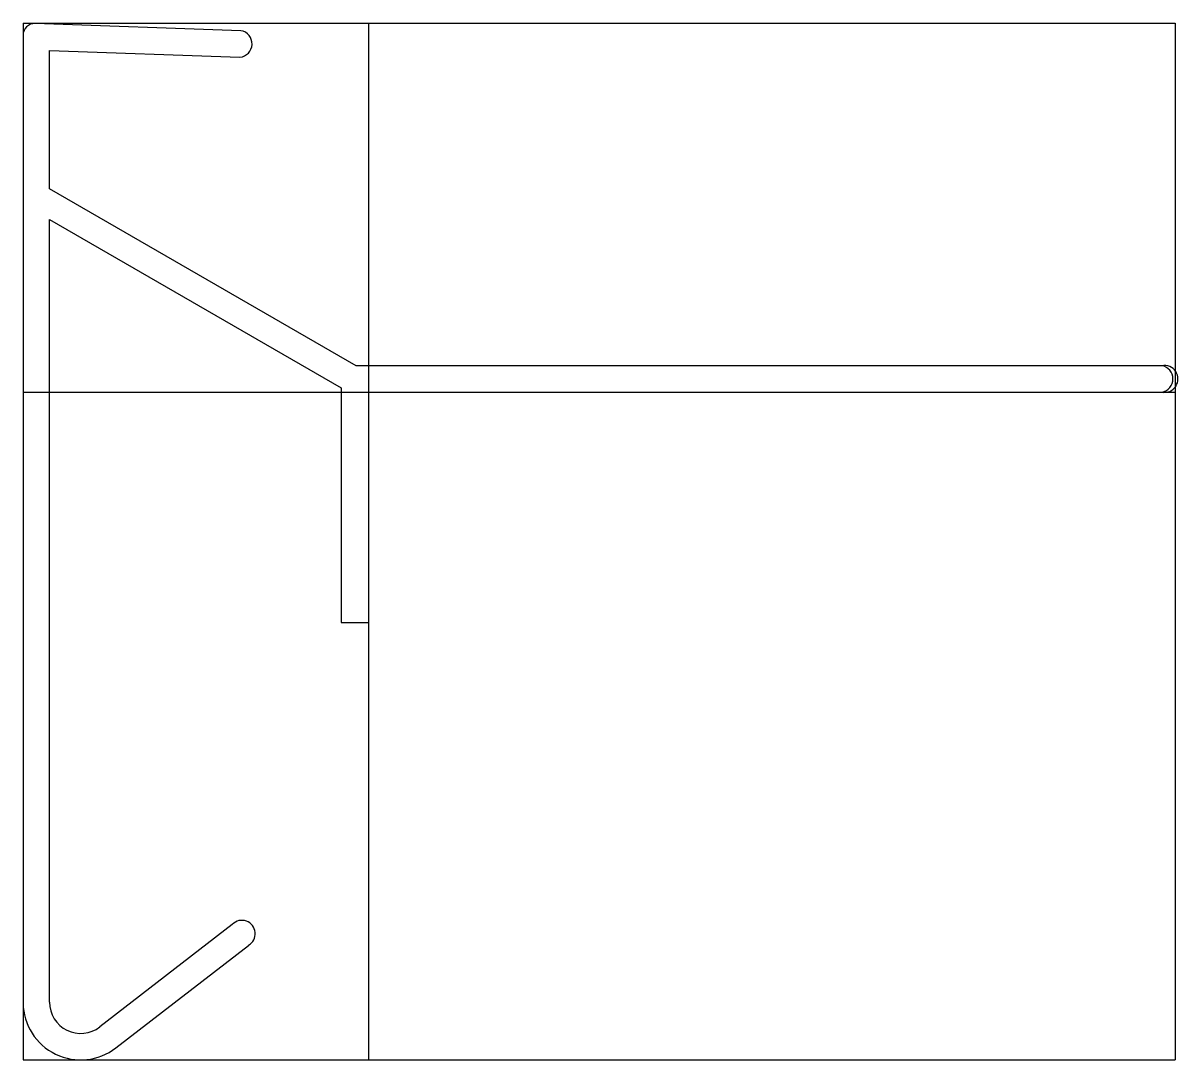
# Model space of a CAD drawing. Extents: x -14.6 to 35.5, y -29 to 16.
import ezdxf

# ---------------------------------------------------------------- set-up
doc = ezdxf.new("R2010")
doc.units = 0
doc.layers.get('0').update_dxf_attribs({"linetype": 'CONTINUOUS'})

msp = doc.modelspace()

# ---------------------------------------------------------------- linework, layer by layer
at = {"linetype": 'CONTINUOUS'}
for p, q in [((-14.59, 16.02), (35.41, 16.02)), ((-14.59, 16.02), (-14.59, -28.98)), ((-5.14, 15.69), (-14.07, 16)), ((-5.14, 15.69), (-14.07, 16)), ((0.41, -28.98), (0.41, 16.02)), ((35.41, 16.02), (35.41, -28.98)), ((-14.59, 15.5), (-14.59, -26.51)), ((-14.59, 15.5), (-14.59, -26.51)), ((-13.44, 8.83), (-13.44, 14.83)), ((-13.44, 14.83), (-5.18, 14.54)), ((-13.44, 8.83), (-13.44, 14.83)), ((-13.44, 14.83), (-5.18, 14.54)), ((-0.14, 1.15), (-13.44, 8.83)), ((-0.14, 1.15), (-13.44, 8.83)), ((-13.44, -26.48), (-13.44, 7.5)), ((-13.44, 7.5), (-0.79, 0.19)), ((-13.44, -26.48), (-13.44, 7.5)), ((-13.44, 7.5), (-0.79, 0.19)), ((34.84, 1.15), (-0.14, 1.15)), ((34.84, 1.15), (-0.14, 1.15)), ((-14.59, 0), (35.41, 0)), ((-0.79, 0.19), (-0.79, -10)), ((-0.79, 0.19), (-0.79, -10)), ((0.41, -10), (0.41, 0)), ((0.41, 0), (34.84, 0)), ((0.41, -10), (0.41, 0)), ((0.41, 0), (34.84, 0)), ((-0.79, -10), (0.41, -10)), ((-0.79, -10), (0.41, -10)), ((-5.51, -23.1), (-11.26, -27.55)), ((-5.51, -23.1), (-11.26, -27.55)), ((-10.56, -28.46), (-4.81, -24.01)), ((-10.56, -28.46), (-4.81, -24.01)), ((-14.59, -28.98), (35.41, -28.98))]:
    msp.add_line(p, q, dxfattribs=at)
for centre, radius, start, end in [((-14.09, 15.5), 0.5, 87.7075, 180.0459), ((-14.09, 15.5), 0.5, 87.7075, 180.0459), ((-5.233, 15.118), 0.58, 275.2698, 80.7461), ((-5.233, 15.118), 0.58, 275.2698, 80.7461), ((34.948, 0.575), 0.585, 259.3909, 100.6091), ((34.732, 0.575), 0.585, 280.6091, 79.3909), ((-5.094, -23.504), 0.58, 299.3495, 135.7876), ((-5.094, -23.504), 0.58, 299.3495, 135.7876), ((-12.09, -26.483), 2.5, 180.6195, 307.7385), ((-12.09, -26.483), 2.5, 180.6195, 307.7385), ((-12.09, -26.485), 1.35, 179.775, 307.939), ((-12.09, -26.485), 1.35, 179.775, 307.939)]:
    msp.add_arc(centre, radius, start, end, dxfattribs=at)

doc.saveas('drawing.dxf')
